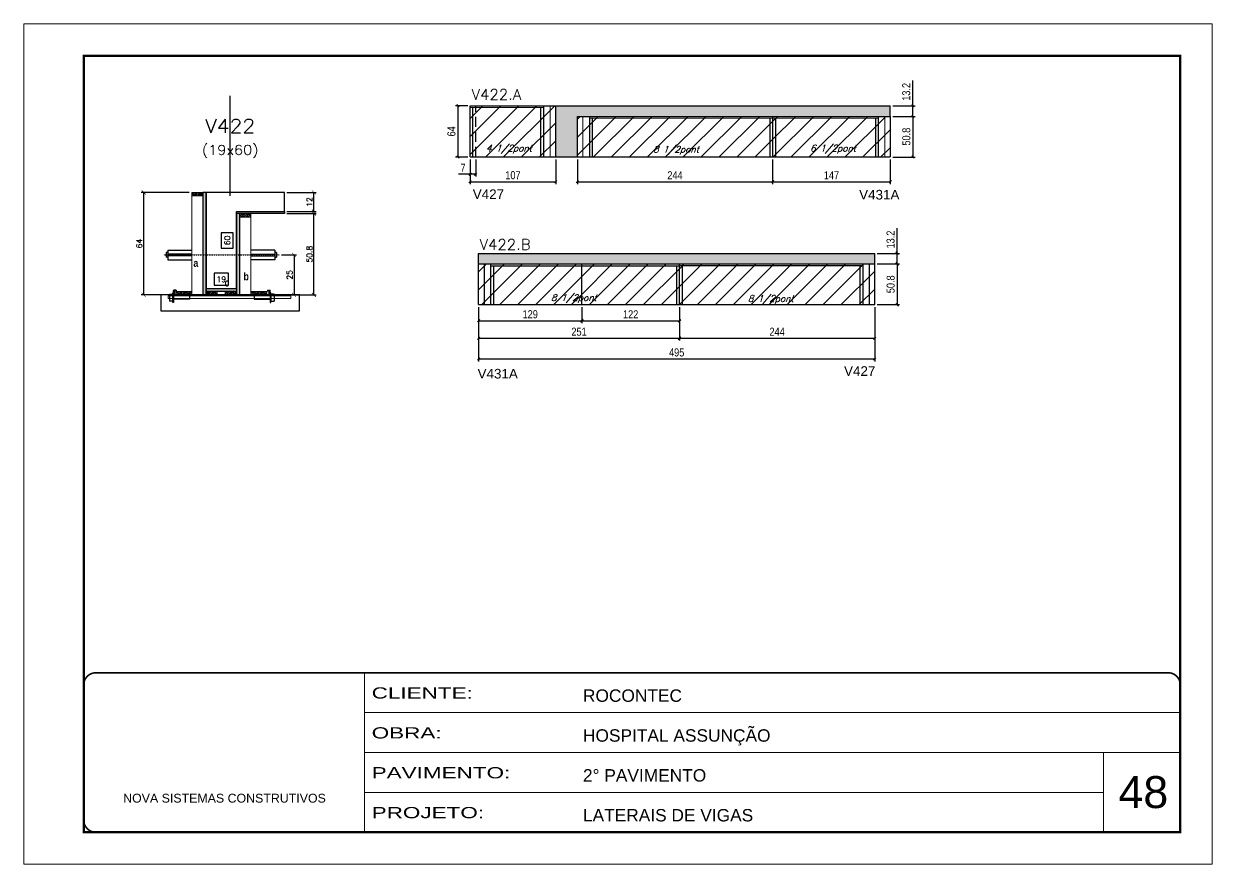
# Model space of a CAD drawing. Extents: x 137137 to 143418, y 10464 to 34486.
# Drawn here: x 141892 to 143377, y 20801 to 21851 of the extents above; entities that cross this region are included whole.
import ezdxf
from ezdxf.enums import TextEntityAlignment as Align

# ---------------------------------------------------------------- set-up
doc = ezdxf.new("R2010")
doc.units = 0
for name, pattern in [('CONTINUO', [0]), ('DASHED', [0.75, 0.5, -0.25]), ('HIDDEN', [0.375, 0.25, -0.125])]:
    doc.linetypes.add(name, pattern=pattern)
for name, color, linetype in [('5', 5, 'Continuous'), ('barrote', 251, 'Continuous'), ('COTA', 241, 'Continuous'), ('Cota Seção (2x)', 4, 'Continuous'), ('detalhes', 4, 'Continuous'), ('Painéis', 200, 'Continuous'), ('presilha', 1, 'Continuous'), ('Reaproveitamento', 251, 'Continuous'), ('SARR_2.2x7', 40, 'Continuous'), ('SARR_3.5x7', 81, 'Continuous'), ('TENSOR', 3, 'Continuous'), ('texto', 7, 'Continuous'), ('Texto de Titulo', 7, 'Continuous'), ('Texto Qtd Sarr', 242, 'Continuous')]:
    doc.layers.add(name, color=color, linetype=linetype)
for name, color, linetype, lineweight in [('CARIMBO', 255, 'Continuous', 9), ('CONCRETO', 251, 'Continuous', 25), ('Folhas', 255, 'Continuous', 9), ('Hachura', 251, 'Continuous', 9), ('Madeira', 126, 'Continuous', 18), ('Sarr 2.2x7', 40, 'Continuous', 9), ('SARRAFO DE PRESSAO', 251, 'DASHED', 9), ('SCO-___-LAJ', 2, 'Continuous', 0), ('Texto Seção', 7, 'Continuous', 15)]:
    doc.layers.add(name, color=color, linetype=linetype, lineweight=lineweight)
doc.styles.add('ARIAL', font='arial.ttf')
doc.styles.add('COTA TECNICA', font='techl___.ttf', dxfattribs={"height": 10})
doc.styles.add('REGUA-120', font='ROMANS.shx', dxfattribs={"height": 15})
doc.styles.add('Romans', font='romans.shx')
doc.styles.get("Standard").update_dxf_attribs({"font": 'arial.ttf'})
doc.styles.add('TECNICA', font='techb___.ttf', dxfattribs={"height": 10})
doc.styles.add('Tecnologia', font='')
doc.styles.get('Tecnologia').set_extended_font_data('Forgotten Futurist')
doc.dimstyles.new('Cota Seção (2x)', dxfattribs={"dimtxt": 7, "dimasz": 5, "dimexe": 3, "dimexo": 3, "dimgap": 2, "dimtad": 3, "dimdec": 1, "dimlfac": 0.5, "dimzin": 12, "dimdsep": 46, "dimtxsty": 'Romans', "dimblk": 'ARCHTICK', "dimcen": 0, "dimclrd": 4, "dimclre": 4, "dimclrt": 1, "dimadec": 1, "dimazin": 3, "dimtfac": 1, "dimtdec": 1, "dimtmove": 0, "dimatfit": 3, "dimldrblk": 'OBLIQUE', "dimfxl": 1, "dimtolj": 1, "dimtzin": 12, "dimarcsym": 0})
doc.dimstyles.new('Cota Seção interna', dxfattribs={"dimtxt": 7, "dimasz": 6, "dimexe": 0.18, "dimexo": 2, "dimgap": -4, "dimtad": 3, "dimdec": 1, "dimlfac": 0.5, "dimzin": 12, "dimdsep": 46, "dimtxsty": 'Romans', "dimblk": 'ARCHTICK', "dimcen": 0.09, "dimse1": 1, "dimse2": 1, "dimsd1": 1, "dimsd2": 1, "dimclrd": 180, "dimclre": 5, "dimclrt": 1, "dimadec": 0, "dimazin": 3, "dimtfac": 1, "dimtdec": 1, "dimtofl": 0, "dimtmove": 0, "dimatfit": 3, "dimldrblk": 'ARCHTICK', "dimfxl": 1, "dimtolj": 1, "dimtzin": 0, "dimarcsym": 0})
doc.dimstyles.new('PAINEL', dxfattribs={"dimtxt": 10, "dimasz": 3, "dimexe": 3, "dimexo": 3, "dimgap": 3, "dimtad": 1, "dimdec": 1, "dimzin": 12, "dimdsep": 46, "dimtxsty": 'COTA TECNICA', "dimblk1": 'OBLIQUE', "dimblk2": 'OBLIQUE', "dimsah": 1, "dimcen": 0.9, "dimclrd": 4, "dimclre": 4, "dimclrt": 240, "dimadec": 1, "dimazin": 3, "dimtfac": 1, "dimtdec": 1, "dimtmove": 0, "dimatfit": 3, "dimfxl": 1, "dimtolj": 1, "dimtzin": 12, "dimarcsym": 0})

# ---------------------------------------------------------------- blocks, each defined once
blk = doc.blocks.new('9999999999')
at = {"color": 30, "linetype": 'CONTINUO'}
for p, q in [((98564.6, 34230.2), (98564.6, 34429.4)), ((98564.6, 34379.6), (99584, 34379.6)), ((98564.6, 34329.8), (99488, 34329.8)), ((99584, 34329.8), (99488, 34329.8)), ((99488, 34329.8), (99488, 34230.2)), ((98564.6, 34280), (99488, 34280))]:
    blk.add_line(p, q, dxfattribs=at)
at = {"color": 30, "linetype": 'CONTINUO', "const_width": 2}
blk.add_lwpolyline([(99584, 34230.2), (99584, 34414.4, 0.414214), (99569, 34429.4), (98229, 34429.4, 0.414214), (98214, 34414.4), (98214, 34245.2, 0.414214), (98229, 34230.2), (99584, 34230.2)], format="xyb", dxfattribs=at)
at = {"layer": 'Folhas'}
blk.add_lwpolyline([(98139, 34190.2), (99624, 34190.2), (99624, 35240.2), (98139, 35240.2)], close=True, dxfattribs=at)
at = {"layer": 'Folhas', "color": 30, "const_width": 3}
blk.add_lwpolyline([(98214, 34230.2), (99584, 34230.2), (99584, 35200.2), (98214, 35200.2)], close=True, dxfattribs=at)
at = {"color": 7, "linetype": 'Continuous', "ltscale": 5, "style": 'ARIAL'}
for s, height, p in [('ROCONTEC', 15.48, (98837.7, 34393.1)), ('HOSPITAL ASSUNÇÃO', 15.483, (98837.7, 34343.3)), ('2° PAVIMENTO', 15.483, (98837.7, 34293.5)), ('NOVA SISTEMAS CONSTRUTIVOS', 11.059, (98263.2, 34267.2)), ('LATERAIS DE VIGAS', 15.483, (98837.7, 34243.7))]:
    blk.add_text(s, height=height, dxfattribs=at).set_placement(p)
at = {"layer": 'Folhas', "color": 7, "style": 'Tecnologia', "width": 1.5}
for s, p in [('CLIENTE:', (98573.7, 34397.2)), ('OBRA:', (98573.7, 34347.3)), ('PAVIMENTO:', (98573.7, 34297.5)), ('PROJETO:', (98573.7, 34247.7))]:
    blk.add_text(s, height=14, dxfattribs=at).set_placement(p)
blk = doc.blocks.new('_ArchTick')
at = {"color": 0, "linetype": 'ByBlock', "const_width": 0.15}
blk.add_lwpolyline([(-0.5, -0.5), (0.5, 0.5)], dxfattribs=at)
blk = doc.blocks.new('*D1483')
at = {"layer": 'COTA', "color": 4, "lineweight": -2, "transparency": 16777216}
for p, q in [((142221.1, 21614.4), (142257.8, 21614.4)), ((142254.8, 21512.8), (142254.8, 21614.4)), ((142203.5, 21512.8), (142257.8, 21512.8))]:
    blk.add_line(p, q, dxfattribs=at)
at = {"layer": 'Defpoints', "color": 0, "transparency": 16777216}
for p in [(142218.1, 21614.4), (142254.8, 21614.4), (142200.5, 21512.8)]:
    blk.add_point(p, dxfattribs=at)
at = {"layer": 'COTA', "color": 4, "lineweight": -2, "transparency": 16777216, "xscale": 5, "yscale": 5, "zscale": 5}
for p, rotation in [((142254.8, 21614.4), 90), ((142254.8, 21512.8), 270)]:
    blk.add_blockref('_ArchTick', p, dxfattribs=dict(at, rotation=rotation))
at = {"layer": 'COTA', "color": 1, "transparency": 16777216, "insert": (142249.3, 21563.6), "char_height": 7, "attachment_point": 5, "rotation": 90, "style": 'Romans'}
blk.add_mtext('\\A1;50.8', dxfattribs=at)
blk = doc.blocks.new('_Oblique')
at = {"color": 0, "linetype": 'ByBlock', "lineweight": -2}
blk.add_line((-0.5, -0.5), (0.5, 0.5), dxfattribs=at)
blk = doc.blocks.new('*D1484')
at = {"layer": 'COTA', "color": 4, "lineweight": -2, "transparency": 16777216}
for p, q in [((142221.1, 21640.8), (142257.8, 21640.8)), ((142254.8, 21616.8), (142254.8, 21640.8)), ((142221.1, 21616.8), (142257.8, 21616.8))]:
    blk.add_line(p, q, dxfattribs=at)
at = {"layer": 'Defpoints', "color": 0, "transparency": 16777216}
for p in [(142218.1, 21640.8), (142254.8, 21640.8), (142218.1, 21616.8)]:
    blk.add_point(p, dxfattribs=at)
at = {"layer": 'COTA', "color": 4, "lineweight": -2, "transparency": 16777216, "xscale": 5, "yscale": 5, "zscale": 5}
for p, rotation in [((142254.8, 21640.8), 90), ((142254.8, 21616.8), 270)]:
    blk.add_blockref('_ArchTick', p, dxfattribs=dict(at, rotation=rotation))
at = {"layer": 'COTA', "color": 1, "transparency": 16777216, "insert": (142249.3, 21628.8), "char_height": 7, "attachment_point": 5, "rotation": 90, "style": 'Romans'}
blk.add_mtext('\\A1;12', dxfattribs=at)
blk = doc.blocks.new('*D1485')
at = {"layer": 'Cota Seção (2x)', "color": 180, "lineweight": -2, "transparency": 16777216}
for p, q in [((142154.1, 21590.3), (142139.1, 21590.3)), ((142139.1, 21590.3), (142139.1, 21571.3)), ((142154.1, 21571.3), (142154.1, 21590.3)), ((142139.1, 21571.3), (142154.1, 21571.3))]:
    blk.add_line(p, q, dxfattribs=at)
at = {"layer": 'Defpoints', "color": 0, "transparency": 16777216}
for p in [(142158.1, 21640.8), (142158.1, 21640.8), (142158.1, 21520.8)]:
    blk.add_point(p, dxfattribs=at)
at = {"layer": 'Cota Seção (2x)', "color": 1, "transparency": 16777216, "insert": (142146.6, 21580.8), "char_height": 7, "attachment_point": 5, "rotation": 90, "style": 'Romans'}
blk.add_mtext('\\A1;60', dxfattribs=at)
blk = doc.blocks.new('PRESILHA METÁLICA 1')
at = {"layer": 'presilha'}
for p, q in [((0, 13), (6, 13)), ((0, 13), (0, 0)), ((6, 0), (0, 0)), ((6, 15.5), (7.5, 15.5)), ((6, -2.5), (6, 15.5)), ((6, 13), (6, 0)), ((7.5, 10.6), (7.5, 19.9)), ((7.5, 15.5), (7.5, -2.5)), ((37.5, 4.1), (7.5, 4.1)), ((12, 21), (8.6, 21)), ((9, 11.6), (9, 18.9)), ((12, 19.5), (9.6, 19.5)), ((37.5, 11), (9.6, 11)), ((12, 21), (12, 19.5)), ((37.5, 11), (37.5, 4.1)), ((7.5, -2.5), (6, -2.5))]:
    blk.add_line(p, q, dxfattribs=at)
for centre, radius, start, end in [((8.6, 19.9), 1.14, 90, 180), ((9.6, 18.9), 0.57, 90, 180), ((9.6, 11.6), 0.57, 180, 270)]:
    blk.add_arc(centre, radius, start, end, dxfattribs=at)
blk = doc.blocks.new('*D1486')
at = {"layer": 'Cota Seção (2x)', "color": 180, "lineweight": -2, "transparency": 16777216}
for p, q in [((142148.1, 21539.8), (142130.1, 21539.8)), ((142130.1, 21539.8), (142130.1, 21524.8)), ((142148.1, 21524.8), (142148.1, 21539.8)), ((142130.1, 21524.8), (142148.1, 21524.8))]:
    blk.add_line(p, q, dxfattribs=at)
at = {"layer": 'Defpoints', "color": 0, "transparency": 16777216}
for p in [(142158.1, 21520.8), (142120.1, 21512.8), (142158.1, 21512.8)]:
    blk.add_point(p, dxfattribs=at)
at = {"layer": 'Cota Seção (2x)', "color": 1, "transparency": 16777216, "insert": (142139.1, 21532.3), "char_height": 7, "attachment_point": 5, "style": 'Romans'}
blk.add_mtext('\\A1;19', dxfattribs=at)
blk = doc.blocks.new('*D1487')
at = {"layer": 'COTA', "color": 4, "lineweight": -2, "transparency": 16777216}
for p, q in [((142099.1, 21640.8), (142039.1, 21640.8)), ((142042.1, 21640.8), (142042.1, 21512.8)), ((142099.1, 21512.8), (142039.1, 21512.8))]:
    blk.add_line(p, q, dxfattribs=at)
at = {"layer": 'Defpoints', "color": 0, "transparency": 16777216}
for p in [(142102.1, 21640.8), (142042.1, 21512.8), (142102.1, 21512.8)]:
    blk.add_point(p, dxfattribs=at)
at = {"layer": 'COTA', "color": 4, "lineweight": -2, "transparency": 16777216, "xscale": 5, "yscale": 5, "zscale": 5}
for p, rotation in [((142042.1, 21640.8), 90), ((142042.1, 21512.8), 270)]:
    blk.add_blockref('_ArchTick', p, dxfattribs=dict(at, rotation=rotation))
at = {"layer": 'COTA', "color": 1, "transparency": 16777216, "insert": (142036.6, 21576.8), "char_height": 7, "attachment_point": 5, "rotation": 90, "style": 'Romans'}
blk.add_mtext('\\A1;64', dxfattribs=at)
blk = doc.blocks.new('*D1488')
at = {"layer": 'COTA', "color": 4, "lineweight": -2, "transparency": 16777216}
for p, q in [((142214.4, 21562.7), (142233, 21562.7)), ((142230, 21562.7), (142230, 21512.8)), ((142214.4, 21512.8), (142233, 21512.8))]:
    blk.add_line(p, q, dxfattribs=at)
at = {"layer": 'Defpoints', "color": 0, "transparency": 16777216}
for p in [(142211.4, 21562.7), (142211.4, 21512.8), (142230, 21512.8)]:
    blk.add_point(p, dxfattribs=at)
at = {"layer": 'COTA', "color": 4, "lineweight": -2, "transparency": 16777216, "xscale": 5, "yscale": 5, "zscale": 5}
for p, rotation in [((142230, 21562.7), 90), ((142230, 21512.8), 270)]:
    blk.add_blockref('_ArchTick', p, dxfattribs=dict(at, rotation=rotation))
at = {"layer": 'COTA', "color": 1, "transparency": 16777216, "insert": (142224.5, 21537.7), "char_height": 7, "attachment_point": 5, "rotation": 90, "style": 'Romans'}
blk.add_mtext('\\A1;25', dxfattribs=at)
blk = doc.blocks.new('titulo1')
at = {"layer": 'Defpoints', "color": 252, "linetype": 'HIDDEN', "ltscale": 2}
blk.add_line((0, 0), (0, 125), dxfattribs=at)
at = {"layer": 'Defpoints', "style": 'Romans', "oblique": 15}
blk.add_attdef('FOLHA', text='', height=10, dxfattribs=at).set_placement((0, 15.6), align=Align.MIDDLE_CENTER)
at = {"layer": 'Texto Qtd Sarr', "color": 3, "style": 'Romans', "oblique": 15}
for tag, height, p in [('TITULO', 17, (0, 71.4)), ('SEÇÃO', 12, (0, 41.5))]:
    blk.add_attdef(tag, text='', height=height, dxfattribs=at).set_placement(p, align=Align.MIDDLE_CENTER)
blk = doc.blocks.new('*D1764')
at = {"layer": 'COTA', "color": 4, "lineweight": -2, "ltscale": 25, "transparency": 16777216}
for p, q in [((142450, 21682), (142450, 21651.1)), ((142557, 21682), (142557, 21651.1)), ((142450, 21654.1), (142557, 21654.1))]:
    blk.add_line(p, q, dxfattribs=at)
at = {"layer": 'Defpoints', "color": 0, "ltscale": 25, "transparency": 16777216}
for p in [(142450, 21685), (142557, 21685), (142557, 21654.1)]:
    blk.add_point(p, dxfattribs=at)
at = {"layer": 'COTA', "color": 4, "lineweight": -2, "ltscale": 25, "transparency": 16777216, "xscale": 3, "yscale": 3, "zscale": 3, "rotation": 180}
blk.add_blockref('_Oblique', (142450, 21654.1), dxfattribs=at)
at = {"layer": 'COTA', "color": 4, "lineweight": -2, "ltscale": 25, "transparency": 16777216, "xscale": 3, "yscale": 3, "zscale": 3}
blk.add_blockref('_Oblique', (142557, 21654.1), dxfattribs=at)
at = {"layer": 'COTA', "color": 240, "ltscale": 25, "transparency": 16777216, "insert": (142503.5, 21662.2), "char_height": 10, "attachment_point": 5, "style": 'COTA TECNICA'}
blk.add_mtext('\\A1;107', dxfattribs=at)
blk = doc.blocks.new('*D1765')
at = {"layer": 'COTA', "color": 4, "lineweight": -2, "ltscale": 25, "transparency": 16777216}
for p, q in [((142584, 21682), (142584, 21651.1)), ((142828, 21682), (142828, 21651.1)), ((142584, 21654.1), (142828, 21654.1))]:
    blk.add_line(p, q, dxfattribs=at)
at = {"layer": 'Defpoints', "color": 0, "ltscale": 25, "transparency": 16777216}
for p in [(142584, 21685), (142828, 21685), (142828, 21654.1)]:
    blk.add_point(p, dxfattribs=at)
at = {"layer": 'COTA', "color": 4, "lineweight": -2, "ltscale": 25, "transparency": 16777216, "xscale": 3, "yscale": 3, "zscale": 3, "rotation": 180}
blk.add_blockref('_Oblique', (142584, 21654.1), dxfattribs=at)
at = {"layer": 'COTA', "color": 4, "lineweight": -2, "ltscale": 25, "transparency": 16777216, "xscale": 3, "yscale": 3, "zscale": 3}
blk.add_blockref('_Oblique', (142828, 21654.1), dxfattribs=at)
at = {"layer": 'COTA', "color": 240, "ltscale": 25, "transparency": 16777216, "insert": (142706, 21662.2), "char_height": 10, "attachment_point": 5, "style": 'COTA TECNICA'}
blk.add_mtext('\\A1;244', dxfattribs=at)
blk = doc.blocks.new('*D1766')
at = {"layer": 'COTA', "color": 4, "lineweight": -2, "ltscale": 25, "transparency": 16777216}
for p, q in [((142828, 21682), (142828, 21651.1)), ((142975, 21682), (142975, 21651.1)), ((142828, 21654.1), (142975, 21654.1))]:
    blk.add_line(p, q, dxfattribs=at)
at = {"layer": 'Defpoints', "color": 0, "ltscale": 25, "transparency": 16777216}
for p in [(142828, 21685), (142975, 21685), (142975, 21654.1)]:
    blk.add_point(p, dxfattribs=at)
at = {"layer": 'COTA', "color": 4, "lineweight": -2, "ltscale": 25, "transparency": 16777216, "xscale": 3, "yscale": 3, "zscale": 3, "rotation": 180}
blk.add_blockref('_Oblique', (142828, 21654.1), dxfattribs=at)
at = {"layer": 'COTA', "color": 4, "lineweight": -2, "ltscale": 25, "transparency": 16777216, "xscale": 3, "yscale": 3, "zscale": 3}
blk.add_blockref('_Oblique', (142975, 21654.1), dxfattribs=at)
at = {"layer": 'COTA', "color": 240, "ltscale": 25, "transparency": 16777216, "insert": (142901.5, 21662.2), "char_height": 10, "attachment_point": 5, "style": 'COTA TECNICA'}
blk.add_mtext('\\A1;147', dxfattribs=at)
blk = doc.blocks.new('*D1767')
at = {"layer": 'COTA', "color": 4, "lineweight": -2, "ltscale": 25, "transparency": 16777216}
for p, q in [((142978, 21735.8), (143006.3, 21735.8)), ((143003.3, 21735.8), (143003.3, 21685)), ((142978, 21685), (143006.3, 21685))]:
    blk.add_line(p, q, dxfattribs=at)
at = {"layer": 'Defpoints', "color": 0, "ltscale": 25, "transparency": 16777216}
for p in [(142975, 21735.8), (142975, 21685), (143003.3, 21685)]:
    blk.add_point(p, dxfattribs=at)
at = {"layer": 'COTA', "color": 4, "lineweight": -2, "ltscale": 25, "transparency": 16777216, "xscale": 3, "yscale": 3, "zscale": 3}
for p, rotation in [((143003.3, 21735.8), 90), ((143003.3, 21685), 270)]:
    blk.add_blockref('_Oblique', p, dxfattribs=dict(at, rotation=rotation))
at = {"layer": 'COTA', "color": 240, "ltscale": 25, "transparency": 16777216, "insert": (142995.1, 21710.4), "char_height": 10, "attachment_point": 5, "rotation": 90, "style": 'COTA TECNICA'}
blk.add_mtext('\\A1;50.8', dxfattribs=at)
blk = doc.blocks.new('*D1768')
at = {"layer": 'COTA', "color": 4, "lineweight": -2, "ltscale": 25, "transparency": 16777216}
for p, q in [((142460.6, 21497.6), (142460.6, 21429.6)), ((142955.6, 21497.6), (142955.6, 21429.6)), ((142955.6, 21432.6), (142460.6, 21432.6))]:
    blk.add_line(p, q, dxfattribs=at)
at = {"layer": 'Defpoints', "color": 0, "ltscale": 25, "transparency": 16777216}
for p in [(142460.6, 21500.6), (142955.6, 21500.6), (142460.6, 21432.6)]:
    blk.add_point(p, dxfattribs=at)
at = {"layer": 'COTA', "color": 4, "lineweight": -2, "ltscale": 25, "transparency": 16777216, "xscale": 3, "yscale": 3, "zscale": 3, "rotation": 180}
blk.add_blockref('_Oblique', (142460.6, 21432.6), dxfattribs=at)
at = {"layer": 'COTA', "color": 4, "lineweight": -2, "ltscale": 25, "transparency": 16777216, "xscale": 3, "yscale": 3, "zscale": 3}
blk.add_blockref('_Oblique', (142955.6, 21432.6), dxfattribs=at)
at = {"layer": 'COTA', "color": 240, "ltscale": 25, "transparency": 16777216, "insert": (142708.1, 21440.8), "char_height": 10, "attachment_point": 5, "style": 'COTA TECNICA'}
blk.add_mtext('\\A1;495', dxfattribs=at)
blk = doc.blocks.new('*D1769')
at = {"layer": 'COTA', "color": 4, "lineweight": -2, "ltscale": 25, "transparency": 16777216}
for p, q in [((142460.6, 21497.6), (142460.6, 21455.6)), ((142711.6, 21497.6), (142711.6, 21455.6)), ((142460.6, 21458.6), (142711.6, 21458.6))]:
    blk.add_line(p, q, dxfattribs=at)
at = {"layer": 'Defpoints', "color": 0, "ltscale": 25, "transparency": 16777216}
for p in [(142460.6, 21500.6), (142711.6, 21500.6), (142711.6, 21458.6)]:
    blk.add_point(p, dxfattribs=at)
at = {"layer": 'COTA', "color": 4, "lineweight": -2, "ltscale": 25, "transparency": 16777216, "xscale": 3, "yscale": 3, "zscale": 3, "rotation": 180}
blk.add_blockref('_Oblique', (142460.6, 21458.6), dxfattribs=at)
at = {"layer": 'COTA', "color": 4, "lineweight": -2, "ltscale": 25, "transparency": 16777216, "xscale": 3, "yscale": 3, "zscale": 3}
blk.add_blockref('_Oblique', (142711.6, 21458.6), dxfattribs=at)
at = {"layer": 'COTA', "color": 240, "ltscale": 25, "transparency": 16777216, "insert": (142586.1, 21466.7), "char_height": 10, "attachment_point": 5, "style": 'COTA TECNICA'}
blk.add_mtext('\\A1;251', dxfattribs=at)
blk = doc.blocks.new('*D1489')
at = {"layer": 'COTA', "color": 4, "lineweight": -2, "ltscale": 25, "transparency": 16777216}
for p, q in [((142711.6, 21497.6), (142711.6, 21455.6)), ((142955.6, 21497.6), (142955.6, 21455.6)), ((142711.6, 21458.6), (142955.6, 21458.6))]:
    blk.add_line(p, q, dxfattribs=at)
at = {"layer": 'Defpoints', "color": 0, "ltscale": 25, "transparency": 16777216}
for p in [(142711.6, 21500.6), (142955.6, 21500.6), (142955.6, 21458.6)]:
    blk.add_point(p, dxfattribs=at)
at = {"layer": 'COTA', "color": 4, "lineweight": -2, "ltscale": 25, "transparency": 16777216, "xscale": 3, "yscale": 3, "zscale": 3, "rotation": 180}
blk.add_blockref('_Oblique', (142711.6, 21458.6), dxfattribs=at)
at = {"layer": 'COTA', "color": 4, "lineweight": -2, "ltscale": 25, "transparency": 16777216, "xscale": 3, "yscale": 3, "zscale": 3}
blk.add_blockref('_Oblique', (142955.6, 21458.6), dxfattribs=at)
at = {"layer": 'COTA', "color": 240, "ltscale": 25, "transparency": 16777216, "insert": (142833.6, 21466.7), "char_height": 10, "attachment_point": 5, "style": 'COTA TECNICA'}
blk.add_mtext('\\A1;244', dxfattribs=at)
blk = doc.blocks.new('*D1770')
at = {"layer": 'COTA', "color": 4, "lineweight": -2, "ltscale": 25, "transparency": 16777216}
for p, q in [((142958.6, 21551.4), (142986.6, 21551.4)), ((142983.6, 21551.4), (142983.6, 21500.6)), ((142958.6, 21500.6), (142986.6, 21500.6))]:
    blk.add_line(p, q, dxfattribs=at)
at = {"layer": 'Defpoints', "color": 0, "ltscale": 25, "transparency": 16777216}
for p in [(142955.6, 21551.4), (142955.6, 21500.6), (142983.6, 21500.6)]:
    blk.add_point(p, dxfattribs=at)
at = {"layer": 'COTA', "color": 4, "lineweight": -2, "ltscale": 25, "transparency": 16777216, "xscale": 3, "yscale": 3, "zscale": 3}
for p, rotation in [((142983.6, 21551.4), 90), ((142983.6, 21500.6), 270)]:
    blk.add_blockref('_Oblique', p, dxfattribs=dict(at, rotation=rotation))
at = {"layer": 'COTA', "color": 240, "ltscale": 25, "transparency": 16777216, "insert": (142975.5, 21526), "char_height": 10, "attachment_point": 5, "rotation": 90, "style": 'COTA TECNICA'}
blk.add_mtext('\\A1;50.8', dxfattribs=at)
blk = doc.blocks.new('*D1771')
at = {"layer": 'COTA', "color": 4, "lineweight": -2, "ltscale": 25, "transparency": 16777216}
for p, q in [((142983.6, 21564.6), (142983.6, 21596.3)), ((142958.6, 21564.6), (142986.6, 21564.6)), ((142983.6, 21551.4), (142983.6, 21564.6)), ((142958.6, 21551.4), (142986.6, 21551.4))]:
    blk.add_line(p, q, dxfattribs=at)
at = {"layer": 'Defpoints', "color": 0, "ltscale": 25, "transparency": 16777216}
for p in [(142955.6, 21564.6), (142983.6, 21564.6), (142955.6, 21551.4)]:
    blk.add_point(p, dxfattribs=at)
at = {"layer": 'COTA', "color": 4, "lineweight": -2, "ltscale": 25, "transparency": 16777216, "xscale": 3, "yscale": 3, "zscale": 3}
for p, rotation in [((142983.6, 21564.6), 90), ((142983.6, 21551.4), 270)]:
    blk.add_blockref('_Oblique', p, dxfattribs=dict(at, rotation=rotation))
at = {"layer": 'COTA', "color": 240, "ltscale": 25, "transparency": 16777216, "insert": (142975.4, 21581.9), "char_height": 10, "attachment_point": 5, "rotation": 90, "style": 'COTA TECNICA'}
blk.add_mtext('\\A1;13.2', dxfattribs=at)
blk = doc.blocks.new('*D1772')
at = {"layer": 'COTA', "color": 4, "lineweight": -2, "ltscale": 25, "transparency": 16777216}
for p, q in [((142450, 21682), (142450, 21660.6)), ((142457, 21682), (142457, 21660.6)), ((142450, 21663.6), (142435.3, 21663.6)), ((142457, 21663.6), (142450, 21663.6))]:
    blk.add_line(p, q, dxfattribs=at)
at = {"layer": 'Defpoints', "color": 0, "ltscale": 25, "transparency": 16777216}
for p in [(142450, 21685), (142457, 21685), (142450, 21663.6)]:
    blk.add_point(p, dxfattribs=at)
at = {"layer": 'COTA', "color": 4, "lineweight": -2, "ltscale": 25, "transparency": 16777216, "xscale": 3, "yscale": 3, "zscale": 3, "rotation": 180}
blk.add_blockref('_Oblique', (142450, 21663.6), dxfattribs=at)
at = {"layer": 'COTA', "color": 4, "lineweight": -2, "ltscale": 25, "transparency": 16777216, "xscale": 3, "yscale": 3, "zscale": 3}
blk.add_blockref('_Oblique', (142457, 21663.6), dxfattribs=at)
at = {"layer": 'COTA', "color": 240, "ltscale": 25, "transparency": 16777216, "insert": (142441.2, 21671.7), "char_height": 10, "attachment_point": 5, "style": 'COTA TECNICA'}
blk.add_mtext('\\A1;7', dxfattribs=at)
blk = doc.blocks.new('*D1773')
at = {"layer": 'COTA', "color": 4, "lineweight": -2, "ltscale": 25, "transparency": 16777216}
for p, q in [((142460.6, 21497.6), (142460.6, 21477.4)), ((142589.6, 21497.6), (142589.6, 21477.4)), ((142460.6, 21480.4), (142589.6, 21480.4))]:
    blk.add_line(p, q, dxfattribs=at)
at = {"layer": 'Defpoints', "color": 0, "ltscale": 25, "transparency": 16777216}
for p in [(142460.6, 21500.6), (142589.6, 21500.6), (142589.6, 21480.4)]:
    blk.add_point(p, dxfattribs=at)
at = {"layer": 'COTA', "color": 4, "lineweight": -2, "ltscale": 25, "transparency": 16777216, "xscale": 3, "yscale": 3, "zscale": 3, "rotation": 180}
blk.add_blockref('_Oblique', (142460.6, 21480.4), dxfattribs=at)
at = {"layer": 'COTA', "color": 4, "lineweight": -2, "ltscale": 25, "transparency": 16777216, "xscale": 3, "yscale": 3, "zscale": 3}
blk.add_blockref('_Oblique', (142589.6, 21480.4), dxfattribs=at)
at = {"layer": 'COTA', "color": 240, "ltscale": 25, "transparency": 16777216, "insert": (142525.1, 21488.5), "char_height": 10, "attachment_point": 5, "style": 'COTA TECNICA'}
blk.add_mtext('\\A1;129', dxfattribs=at)
blk = doc.blocks.new('*D1563')
at = {"layer": 'COTA', "color": 4, "lineweight": -2, "ltscale": 25, "transparency": 16777216}
for p, q in [((142589.6, 21497.6), (142589.6, 21477.4)), ((142711.6, 21497.6), (142711.6, 21477.4)), ((142589.6, 21480.4), (142711.6, 21480.4))]:
    blk.add_line(p, q, dxfattribs=at)
at = {"layer": 'Defpoints', "color": 0, "ltscale": 25, "transparency": 16777216}
for p in [(142589.6, 21500.6), (142711.6, 21500.6), (142711.6, 21480.4)]:
    blk.add_point(p, dxfattribs=at)
at = {"layer": 'COTA', "color": 4, "lineweight": -2, "ltscale": 25, "transparency": 16777216, "xscale": 3, "yscale": 3, "zscale": 3, "rotation": 180}
blk.add_blockref('_Oblique', (142589.6, 21480.4), dxfattribs=at)
at = {"layer": 'COTA', "color": 4, "lineweight": -2, "ltscale": 25, "transparency": 16777216, "xscale": 3, "yscale": 3, "zscale": 3}
blk.add_blockref('_Oblique', (142711.6, 21480.4), dxfattribs=at)
at = {"layer": 'COTA', "color": 240, "ltscale": 25, "transparency": 16777216, "insert": (142650.6, 21488.5), "char_height": 10, "attachment_point": 5, "style": 'COTA TECNICA'}
blk.add_mtext('\\A1;122', dxfattribs=at)
blk = doc.blocks.new('*D1774')
at = {"layer": 'COTA', "color": 4, "lineweight": -2, "ltscale": 25, "transparency": 16777216}
for p, q in [((142447, 21749), (142431.8, 21749)), ((142434.8, 21749), (142434.8, 21685)), ((142447, 21685), (142431.8, 21685))]:
    blk.add_line(p, q, dxfattribs=at)
at = {"layer": 'Defpoints', "color": 0, "ltscale": 25, "transparency": 16777216}
for p in [(142450, 21749), (142434.8, 21685), (142450, 21685)]:
    blk.add_point(p, dxfattribs=at)
at = {"layer": 'COTA', "color": 4, "lineweight": -2, "ltscale": 25, "transparency": 16777216, "xscale": 3, "yscale": 3, "zscale": 3}
for p, rotation in [((142434.8, 21749), 90), ((142434.8, 21685), 270)]:
    blk.add_blockref('_Oblique', p, dxfattribs=dict(at, rotation=rotation))
at = {"layer": 'COTA', "color": 240, "ltscale": 25, "transparency": 16777216, "insert": (142426.7, 21717), "char_height": 10, "attachment_point": 5, "rotation": 90, "style": 'COTA TECNICA'}
blk.add_mtext('\\A1;64', dxfattribs=at)
blk = doc.blocks.new('*D1775')
at = {"layer": 'COTA', "color": 4, "lineweight": -2, "ltscale": 25, "transparency": 16777216}
for p, q in [((143003.3, 21749), (143003.3, 21780.7)), ((142978, 21749), (143006.3, 21749)), ((143003.3, 21735.8), (143003.3, 21749)), ((142978, 21735.8), (143006.3, 21735.8))]:
    blk.add_line(p, q, dxfattribs=at)
at = {"layer": 'Defpoints', "color": 0, "ltscale": 25, "transparency": 16777216}
for p in [(142975, 21749), (143003.3, 21749), (142975, 21735.8)]:
    blk.add_point(p, dxfattribs=at)
at = {"layer": 'COTA', "color": 4, "lineweight": -2, "ltscale": 25, "transparency": 16777216, "xscale": 3, "yscale": 3, "zscale": 3}
for p, rotation in [((143003.3, 21749), 90), ((143003.3, 21735.8), 270)]:
    blk.add_blockref('_Oblique', p, dxfattribs=dict(at, rotation=rotation))
at = {"layer": 'COTA', "color": 240, "ltscale": 25, "transparency": 16777216, "insert": (142995, 21766.4), "char_height": 10, "attachment_point": 5, "rotation": 90, "style": 'COTA TECNICA'}
blk.add_mtext('\\A1;13.2', dxfattribs=at)

msp = doc.modelspace()

# ---------------------------------------------------------------- hatches: boundary and pattern name
at = {"layer": 'COTA', "ltscale": 25}
h = msp.add_hatch(dxfattribs=at)
h.set_pattern_fill('AR-CONC', color=256, scale=0.03)
h.set_pattern_definition([(50, (0, 114.346), (5.46554007, -0.47817257), [0.5715, -6.2865]), (355, (0, 114.346), (-1.05730264, 5.73170536), [0.4572, -5.02921753]), (100.4514447, (0.4555, 114.306), (4.40823741, 5.25353256), [0.48570026, -5.34270734]), (46.1842, (0, 115.87), (8.13237123, -1.26126984), [0.85725, -9.42975]), (96.6355576, (0.678, 115.765), (7.122124, 7.42278374), [0.7285507, -8.01406824]), (351.184151, (0, 115.87), (7.122124, 7.42278374), [0.685799, -7.54379196]), (21, (0.762, 115.489), (4.54843174, -3.06795595), [0.5715, -6.2865]), (326, (0.762, 115.489), (1.85406085, 5.52563898), [0.4572, -5.0292]), (71.451445, (1.141, 115.2334), (6.40249258, 2.45768307), [0.48570026, -5.34269813]), (37.5, (0, 114.346), (0.092658098, 2.536651166), [0, -4.96824, 0, -5.1054, 0, -5.04825]), (7.5, (0, 114.346), (2.004589875, 3.005417245), [0, -2.91084, 0, -4.85394, 0, -1.92405]), (327.5, (-1.6993, 114.346), (4.067717855, -0.17186232), [0, -1.905, 0, -5.9436, 0, -7.8867]), (317.5, (-2.4613, 114.346), (4.44387544, 0.76279473), [0, -2.4765, 0, -3.94716, 0, -5.6007])])
h.paths.add_polyline_path([(142557.02, 21685.01), (142584.02, 21685.01), (142584.02, 21735.81), (142975.02, 21735.81), (142975.02, 21749.01), (142557.02, 21749.01)])
h = msp.add_hatch(dxfattribs=at)
h.set_pattern_fill('AR-CONC', color=256, scale=0.03)
h.set_pattern_definition([(50, (3139.5612, 1300.5143), (5.46554007, -0.47817257), [0.5715, -6.2865]), (355, (3139.561, 1300.5143), (-1.05730264, 5.73170536), [0.4572, -5.02921753]), (100.4514447, (3140.0167, 1300.4745), (4.40823741, 5.25353256), [0.48570026, -5.34270734]), (46.1842, (3139.561, 1302.038), (8.13237123, -1.26126984), [0.85725, -9.42975]), (96.6355576, (3140.239, 1301.933), (7.122124, 7.42278374), [0.7285507, -8.01406824]), (351.184151, (3139.561, 1302.038), (7.122124, 7.42278374), [0.685799, -7.54379196]), (21, (3140.3232, 1301.6573), (4.54843174, -3.06795595), [0.5715, -6.2865]), (326, (3140.323, 1301.6573), (1.85406085, 5.52563898), [0.4572, -5.0292]), (71.451445, (3140.7023, 1301.4017), (6.40249258, 2.45768307), [0.48570026, -5.34269813]), (37.5, (3139.5612, 1300.5143), (0.092658098, 2.536651166), [0, -4.96824, 0, -5.1054, 0, -5.04825]), (7.5, (3139.5612, 1300.5143), (2.004589875, 3.005417245), [0, -2.91084, 0, -4.85394, 0, -1.92405]), (327.5, (3137.862, 1300.5143), (4.067717855, -0.17186232), [0, -1.905, 0, -5.9436, 0, -7.8867]), (317.5, (3137.1, 1300.5143), (4.44387544, 0.76279473), [0, -2.4765, 0, -3.94716, 0, -5.6007])])
h.paths.add_polyline_path([(142460.58, 21564.58), (142460.58, 21551.38), (142955.6, 21551.38), (142955.6, 21564.58)])
at = {"layer": 'Hachura'}
h = msp.add_hatch(dxfattribs=at)
h.set_pattern_fill('ANSI31', color=256, scale=0.5, angle=270, style=0)
h.set_pattern_definition([(315, (165007.9402, 13333.1186), (1.12253202, 1.12253202), [])])
h.paths.add_polyline_path([(142102.12, 21636.36), (142102.12, 21640.76), (142116.12, 21640.76), (142116.12, 21636.36)])
h = msp.add_hatch(color=256, dxfattribs=at)
h.dxf.hatch_style = 1
h.paths.add_polyline_path([(142120.12, 21640.76), (142116.12, 21640.76), (142116.12, 21512.76), (142120.12, 21512.76)])
h = msp.add_hatch(color=256, dxfattribs=at)
h.dxf.hatch_style = 1
h.paths.add_polyline_path([(142158.12, 21614.36), (142158.12, 21616.76), (142218.12, 21616.76), (142218.12, 21614.36)])
h = msp.add_hatch(color=256, dxfattribs=at)
h.dxf.hatch_style = 1
h.paths.add_polyline_path([(142162.12, 21614.36), (142158.12, 21614.36), (142158.12, 21512.76), (142162.12, 21512.76)])
h = msp.add_hatch(dxfattribs=at)
h.set_pattern_fill('ANSI31', color=256, scale=0.5, angle=270, style=0)
h.set_pattern_definition([(315, (165067.9402, 13306.7186), (1.12253202, 1.12253202), [])])
h.paths.add_polyline_path([(142162.12, 21609.96), (142162.12, 21614.36), (142176.12, 21614.36), (142176.12, 21609.96)])
h = msp.add_hatch(color=256, dxfattribs=at)
h.dxf.hatch_style = 1
h.paths.add_polyline_path([(142120.12, 21517.16), (142120.12, 21520.76), (142158.12, 21520.76), (142158.12, 21517.16)])
h = msp.add_hatch(dxfattribs=at)
h.set_pattern_fill('ANSI31', color=256, scale=0.5, angle=270, style=0)
h.set_pattern_definition([(315, (164973.9402, 13283.1186), (1.12253202, 1.12253202), [])])
h.paths.add_polyline_path([(142102.12, 21512.76), (142102.12, 21517.16), (142082.12, 21517.16), (142082.12, 21512.76)])
h = msp.add_hatch(dxfattribs=at)
h.set_pattern_fill('ANSI31', color=256, scale=0.5, angle=270, style=0)
h.set_pattern_definition([(315, (165076.7423, 13283.1186), (1.12253202, 1.12253202), [])])
h.paths.add_polyline_path([(142120.12, 21512.76), (142120.12, 21517.16), (142134.12, 21517.16), (142134.12, 21512.76)])
h = msp.add_hatch(dxfattribs=at)
h.set_pattern_fill('ANSI31', color=256, scale=0.5, angle=270, style=0)
h.set_pattern_definition([(315, (165076.7402, 13283.1186), (1.12253202, 1.12253202), [])])
h.paths.add_polyline_path([(142158.12, 21512.76), (142158.12, 21517.16), (142144.12, 21517.16), (142144.12, 21512.76)])
h = msp.add_hatch(dxfattribs=at)
h.set_pattern_fill('ANSI31', color=256, scale=0.5, angle=270, style=0)
h.set_pattern_definition([(315, (165067.9402, 13283.1186), (1.12253202, 1.12253202), [])])
h.paths.add_polyline_path([(142196.12, 21512.76), (142196.12, 21517.16), (142176.12, 21517.16), (142176.12, 21512.76)])
at = {"layer": 'Reaproveitamento', "ltscale": 25}
h = msp.add_hatch(dxfattribs=at)
h.set_pattern_fill('ANSI31', color=256, scale=5)
h.paths.add_polyline_path([(142450.02, 21749.01), (142450.02, 21685.01), (142557.02, 21685.01), (142557.02, 21749.01)])
h = msp.add_hatch(dxfattribs=at)
h.set_pattern_fill('ANSI31', color=256, scale=5)
h.paths.add_polyline_path([(142584.02, 21735.81), (142584.02, 21685.01), (142828.02, 21685.01), (142828.02, 21735.81)])
h = msp.add_hatch(dxfattribs=at)
h.set_pattern_fill('ANSI31', color=256, scale=5)
h.paths.add_polyline_path([(142828.02, 21735.81), (142828.02, 21685.01), (142975.02, 21685.01), (142975.02, 21735.81)])
h = msp.add_hatch(dxfattribs=at)
h.set_pattern_fill('ANSI31', color=256, scale=5)
h.paths.add_polyline_path([(142460.58, 21551.38), (142460.58, 21500.58), (142589.58, 21500.58), (142589.58, 21551.38)])
h = msp.add_hatch(dxfattribs=at)
h.set_pattern_fill('ANSI31', color=256, scale=5)
h.paths.add_polyline_path([(142589.58, 21551.38), (142589.58, 21500.58), (142711.58, 21500.58), (142711.58, 21551.38)])
h = msp.add_hatch(dxfattribs=at)
h.set_pattern_fill('ANSI31', color=256, scale=5)
h.paths.add_polyline_path([(142711.58, 21500.58), (142955.6, 21500.58), (142955.6, 21551.38), (142711.58, 21551.38)])

# ---------------------------------------------------------------- linework, layer by layer
at = {"ltscale": 3}
for p, q in [((142070.12, 21565.73), (142070.12, 21559.73)), ((142072.12, 21565.73), (142070.12, 21565.73)), ((142072.12, 21568.73), (142072.12, 21556.73)), ((142072.12, 21568.73), (142102.12, 21568.73)), ((142102.12, 21563.73), (142072.12, 21563.73)), ((142206.12, 21568.73), (142176.12, 21568.73)), ((142176.12, 21563.73), (142206.12, 21563.73)), ((142206.12, 21568.73), (142206.12, 21556.73)), ((142208.12, 21565.73), (142206.12, 21565.73)), ((142208.12, 21565.73), (142208.12, 21559.73)), ((142072.12, 21559.73), (142070.12, 21559.73)), ((142102.12, 21561.73), (142072.12, 21561.73)), ((142072.12, 21556.73), (142102.12, 21556.73)), ((142176.12, 21561.73), (142206.12, 21561.73)), ((142206.12, 21556.73), (142176.12, 21556.73)), ((142206.12, 21559.73), (142208.12, 21559.73))]:
    msp.add_line(p, q, dxfattribs=at)
at = {"layer": 'barrote'}
msp.add_lwpolyline([(142063.76, 21492.76), (142236.72, 21492.76), (142236.72, 21512.76), (142063.76, 21512.76)], close=True, dxfattribs=at)
at = {"layer": 'CONCRETO'}
msp.add_lwpolyline([(142158.12, 21616.76), (142218.12, 21616.76), (142218.12, 21640.76), (142158.12, 21640.76), (142158.12, 21640.76), (142120.12, 21640.76), (142120.12, 21517.16), (142120.12, 21517.16), (142120.12, 21520.76), (142158.12, 21520.76)], close=True, dxfattribs=at)
at = {"layer": 'COTA', "ltscale": 25}
for p, q in [((142557.02, 21749.01), (142975.02, 21749.01)), ((142975.02, 21735.81), (142975.02, 21749.01)), ((142557.02, 21685.01), (142584.02, 21685.01))]:
    msp.add_line(p, q, dxfattribs=at)
at = {"layer": 'COTA', "linetype": 'ByBlock'}
for p, q in [((142460.58, 21564.58), (142955.6, 21564.58)), ((142460.58, 21551.38), (142460.58, 21564.58)), ((142955.6, 21551.38), (142955.6, 21564.58))]:
    msp.add_line(p, q, dxfattribs=at)
at = {"layer": 'Madeira'}
for points in [[(142102.12, 21636.36), (142102.12, 21640.76), (142116.12, 21640.76), (142116.12, 21636.36)], [(142102.12, 21640.76), (142116.12, 21640.76), (142116.12, 21512.76), (142102.12, 21512.76)], [(142162.12, 21609.96), (142162.12, 21614.36), (142176.12, 21614.36), (142176.12, 21609.96)], [(142162.12, 21614.36), (142176.12, 21614.36), (142176.12, 21512.76), (142162.12, 21512.76)], [(142102.12, 21512.76), (142102.12, 21517.16), (142082.12, 21517.16), (142082.12, 21512.76)], [(142120.12, 21512.76), (142120.12, 21517.16), (142134.12, 21517.16), (142134.12, 21512.76)], [(142158.12, 21512.76), (142158.12, 21517.16), (142144.12, 21517.16), (142144.12, 21512.76)], [(142196.12, 21512.76), (142196.12, 21517.16), (142176.12, 21517.16), (142176.12, 21512.76)]]:
    msp.add_lwpolyline(points, close=True, dxfattribs=at)
at = {"layer": 'Painéis'}
for p, q in [((142450.02, 21749.01), (142557.02, 21749.01)), ((142450.02, 21685.01), (142450.02, 21749.01)), ((142557.02, 21685.01), (142557.02, 21749.01)), ((142584.02, 21735.81), (142975.02, 21735.81)), ((142584.02, 21685.01), (142584.02, 21735.81)), ((142975.02, 21735.81), (142975.02, 21685.01)), ((142450.02, 21685.01), (142557.02, 21685.01)), ((142584.02, 21685.01), (142975.02, 21685.01)), ((142460.58, 21551.38), (142955.6, 21551.38)), ((142460.58, 21500.58), (142955.6, 21500.58))]:
    msp.add_line(p, q, dxfattribs=at)
at = {"layer": 'Painéis', "ltscale": 25}
for p, q in [((142828.02, 21735.81), (142828.02, 21685.01)), ((142584.02, 21685.01), (142584.02, 21685.01)), ((142460.58, 21500.58), (142460.58, 21551.38)), ((142589.58, 21500.58), (142589.58, 21551.38)), ((142711.58, 21500.58), (142711.58, 21551.38)), ((142955.6, 21500.58), (142955.6, 21551.38)), ((142460.58, 21500.58), (142460.58, 21500.58))]:
    msp.add_line(p, q, dxfattribs=at)
at = {"layer": 'Painéis'}
for points in [[(142120.12, 21640.76), (142116.12, 21640.76), (142116.12, 21512.76), (142120.12, 21512.76)], [(142158.12, 21614.36), (142158.12, 21616.76), (142218.12, 21616.76), (142218.12, 21614.36)], [(142162.12, 21614.36), (142158.12, 21614.36), (142158.12, 21512.76), (142162.12, 21512.76)], [(142120.12, 21517.16), (142120.12, 21520.76), (142158.12, 21520.76), (142158.12, 21517.16)]]:
    msp.add_lwpolyline(points, close=True, dxfattribs=at)
at = {"layer": 'Sarr 2.2x7'}
for p, q in [((142450.02, 21746.81), (142542.02, 21746.81)), ((142550.02, 21685.01), (142550.02, 21749.01)), ((142591.02, 21735.81), (142591.02, 21685.01)), ((142599.02, 21733.61), (142828.02, 21733.61)), ((142828.02, 21733.61), (142960.02, 21733.61)), ((142968.02, 21735.81), (142968.02, 21685.01))]:
    msp.add_line(p, q, dxfattribs=at)
at = {"layer": 'SARR_2.2x7', "linetype": 'HIDDEN', "ltscale": 50}
msp.add_line((142457.02, 21685.01), (142457.02, 21749.01), dxfattribs=at)
at = {"layer": 'SARR_2.2x7', "linetype": 'Continuous'}
for p, q in [((142467.58, 21551.38), (142467.58, 21500.58)), ((142475.58, 21549.18), (142711.58, 21549.18)), ((142940.6, 21549.18), (142711.58, 21549.18)), ((142948.6, 21551.38), (142948.6, 21500.58))]:
    msp.add_line(p, q, dxfattribs=at)
at = {"layer": 'SARR_3.5x7'}
for p, q in [((142453.52, 21685.01), (142453.52, 21746.81)), ((142538.52, 21685.01), (142538.52, 21746.81)), ((142542.02, 21685.01), (142542.02, 21749.01)), ((142599.02, 21735.81), (142599.02, 21685.01)), ((142602.52, 21733.61), (142602.52, 21685.01)), ((142824.52, 21733.61), (142824.52, 21685.01)), ((142831.52, 21733.61), (142831.52, 21685.01)), ((142956.52, 21733.61), (142956.52, 21685.01)), ((142960.02, 21735.81), (142960.02, 21685.01)), ((142475.58, 21551.38), (142475.58, 21500.58)), ((142479.08, 21549.18), (142479.08, 21500.58)), ((142708.08, 21549.18), (142708.08, 21500.58)), ((142715.08, 21549.18), (142715.08, 21500.58)), ((142937.1, 21549.18), (142937.1, 21500.58)), ((142940.6, 21551.38), (142940.6, 21500.58))]:
    msp.add_line(p, q, dxfattribs=at)
at = {"layer": 'SCO-___-LAJ', "color": 1}
msp.add_lwpolyline([(142072.76, 21511.43), (142226.06, 21511.43), (142226.06, 21508.23), (142072.76, 21508.23)], close=True, dxfattribs=at)
at = {"layer": 'TENSOR', "linetype": 'HIDDEN', "ltscale": 0.5}
msp.add_line((142067.12, 21562.73), (142211.42, 21562.73), dxfattribs=at)

# ---------------------------------------------------------------- block references
at = {"layer": 'presilha', "yscale": 0.6666666666666666, "zscale": 0.6666666666666666}
for p, xscale in [((142074.54, 21504.8), 0.6666666666666666), ((142204.99, 21504.8), -0.6666666666666666)]:
    msp.add_blockref('PRESILHA METÁLICA 1', p, dxfattribs=dict(at, xscale=xscale))
at = {"layer": 'SARRAFO DE PRESSAO', "color": 6, "linetype": 'ByBlock'}
msp.add_blockref('9999999999', (43753.31, -13388.76), dxfattribs=at)
at = {"layer": 'Texto Seção'}
ref = msp.add_blockref('titulo1', (142150.24, 21636.33), dxfattribs=at)
ref.add_attrib('TITULO', 'V422', dxfattribs={"layer": 'Texto de Titulo', "color": 7, "height": 17, "style": 'Romans', "width": 1.1}).set_placement((142150.24, 21723.83), align=Align.MIDDLE_CENTER)
ref.add_attrib('SEÇÃO', '(19x60)', dxfattribs={"layer": 'Texto de Titulo', "color": 7, "height": 12, "style": 'Romans', "width": 1.1}).set_placement((142150.24, 21693.83), align=Align.MIDDLE_CENTER)

# ---------------------------------------------------------------- texts
at = {"layer": '5', "linetype": 'Continuous'}
for s, p in [('V427', (142453.31, 21632.56)), ('V431A', (142936.11, 21631.92)), ('V431A', (142459.32, 21408.29)), ('V427', (142917.24, 21411.59))]:
    msp.add_text(s, height=12, rotation=359.99996, dxfattribs=at).set_placement(p)
at = {"layer": 'CARIMBO', "style": 'ARIAL'}
msp.add_text('48', height=40, dxfattribs=at).set_placement((143260.15, 20871.59))
at = {"layer": 'detalhes', "style": 'TECNICA'}
for s, p in [('a', (142104.29, 21547.79)), ('b', (142166.83, 21530.95)), ('c', (142143.1, 21523.26))]:
    msp.add_text(s, height=9.6, dxfattribs=at).set_placement(p)
at = {"layer": 'texto', "color": 2, "char_height": 8, "attachment_point": 5, "style": 'Romans'}
for s, insert in [('{\\Q19;\\C256;4 1/2pont}', (142498.58, 21694.73)), ('{\\Q19;\\C256;8 1/2pont}', (142707.24, 21693.33)), ('{\\Q19;\\C256;6 1/2pont}', (142903.51, 21694.73)), ('{\\Q19;\\C256;8 1/2pont}', (142579.62, 21508)), ('{\\Q19;\\C256;8 1/2pont}', (142825.62, 21506.89))]:
    msp.add_mtext(s, dxfattribs=dict(at, insert=insert))
at = {"layer": 'Texto Seção', "style": 'REGUA-120', "width": 1.05}
for s, p in [('V422.A', (142451.93, 21756.62)), ('V422.B', (142461.9, 21569.19))]:
    msp.add_text(s, height=13, dxfattribs=at).set_placement(p)

# ---------------------------------------------------------------- dimensions: what is measured, and where the dimension line sits
at = {"layer": 'COTA', "ltscale": 25}
for base, p1, p2, picture, middle in [((143003.26, 21749.01), (142975.02, 21735.81), (142975.02, 21749.01), '*D1775', (142995.04, 21766.37)), ((142434.76, 21685.01), (142450.02, 21749.01), (142450.02, 21685.01), '*D1774', (142426.66, 21717.01)), ((143003.26, 21685.01), (142975.02, 21735.81), (142975.02, 21685.01), '*D1767', (142995.12, 21710.41)), ((142983.59, 21564.58), (142955.6, 21551.38), (142955.6, 21564.58), '*D1771', (142975.37, 21581.95)), ((142983.59, 21500.58), (142955.6, 21551.38), (142955.6, 21500.58), '*D1770', (142975.46, 21525.98))]:
    dim = msp.add_linear_dim(base=base, p1=p1, p2=p2, angle=90, dimstyle='PAINEL', dxfattribs=at)
    dim.commit()
    dim.dimension.update_dxf_attribs({"geometry": picture, "text_midpoint": middle})
for base, p1, p2, picture, middle in [((142450.02, 21663.62), (142457.02, 21685.01), (142450.02, 21685.01), '*D1772', (142441.15, 21671.69)), ((142557.02, 21654.12), (142450.02, 21685.01), (142557.02, 21685.01), '*D1764', (142503.52, 21662.22)), ((142460.58, 21432.62), (142955.6, 21500.58), (142460.58, 21500.58), '*D1768', (142708.09, 21440.76)), ((142711.58, 21458.61), (142460.58, 21500.58), (142711.58, 21500.58), '*D1769', (142586.08, 21466.72)), ((142589.58, 21480.39), (142460.58, 21500.58), (142589.58, 21500.58), '*D1773', (142525.08, 21488.48)), ((142711.58, 21480.39), (142589.58, 21500.58), (142711.58, 21500.58), '*D1563', (142650.58, 21488.45))]:
    dim = msp.add_linear_dim(base=base, p1=p1, p2=p2, dimstyle='PAINEL', dxfattribs=at)
    dim.commit()
    dim.dimension.update_dxf_attribs({"geometry": picture, "text_midpoint": middle})
for base, p1, p2, picture, middle in [((142828.02, 21654.12), (142584.02, 21685.01), (142828.02, 21685.01), '*D1765', (142706.02, 21662.19)), ((142975.02, 21654.12), (142828.02, 21685.01), (142975.02, 21685.01), '*D1766', (142901.52, 21662.19)), ((142955.6, 21458.61), (142711.58, 21500.58), (142955.6, 21500.58), '*D1489', (142833.59, 21466.68))]:
    dim = msp.add_linear_dim(base=base, p1=p1, p2=p2, dimstyle='PAINEL', override={"dimtmove": 1}, dxfattribs=at)
    dim.commit()
    dim.dimension.update_dxf_attribs({"geometry": picture, "text_midpoint": middle})
at = {"layer": 'COTA'}
for base, p1, p2, picture, middle in [((142042.15, 21512.76), (142102.12, 21640.76), (142102.12, 21512.76), '*D1487', (142036.65, 21576.76)), ((142254.84, 21640.76), (142218.12, 21616.76), (142218.12, 21640.76), '*D1484', (142249.34, 21628.76)), ((142254.84, 21614.36), (142200.52, 21512.76), (142218.12, 21614.36), '*D1483', (142249.34, 21563.56)), ((142229.98, 21512.76), (142211.42, 21562.73), (142211.42, 21512.76), '*D1488', (142224.48, 21537.75))]:
    dim = msp.add_linear_dim(base=base, p1=p1, p2=p2, angle=90, dimstyle='Cota Seção (2x)', dxfattribs=at)
    dim.commit()
    dim.dimension.update_dxf_attribs({"geometry": picture, "text_midpoint": middle})
at = {"layer": 'Cota Seção (2x)'}
dim = msp.add_linear_dim(base=(142158.12, 21640.76), p1=(142158.12, 21520.76), p2=(142158.12, 21640.76), angle=90, dimstyle='Cota Seção interna', dxfattribs=at)
dim.commit()
dim.dimension.update_dxf_attribs({"geometry": '*D1485', "text_midpoint": (142146.62, 21580.76)})
dim = msp.add_linear_dim(base=(142158.12, 21520.76), p1=(142120.12, 21512.76), p2=(142158.12, 21512.76), dimstyle='Cota Seção interna', dxfattribs=at)
dim.commit()
dim.dimension.update_dxf_attribs({"geometry": '*D1486', "text_midpoint": (142139.12, 21532.26)})

doc.saveas('drawing.dxf')
